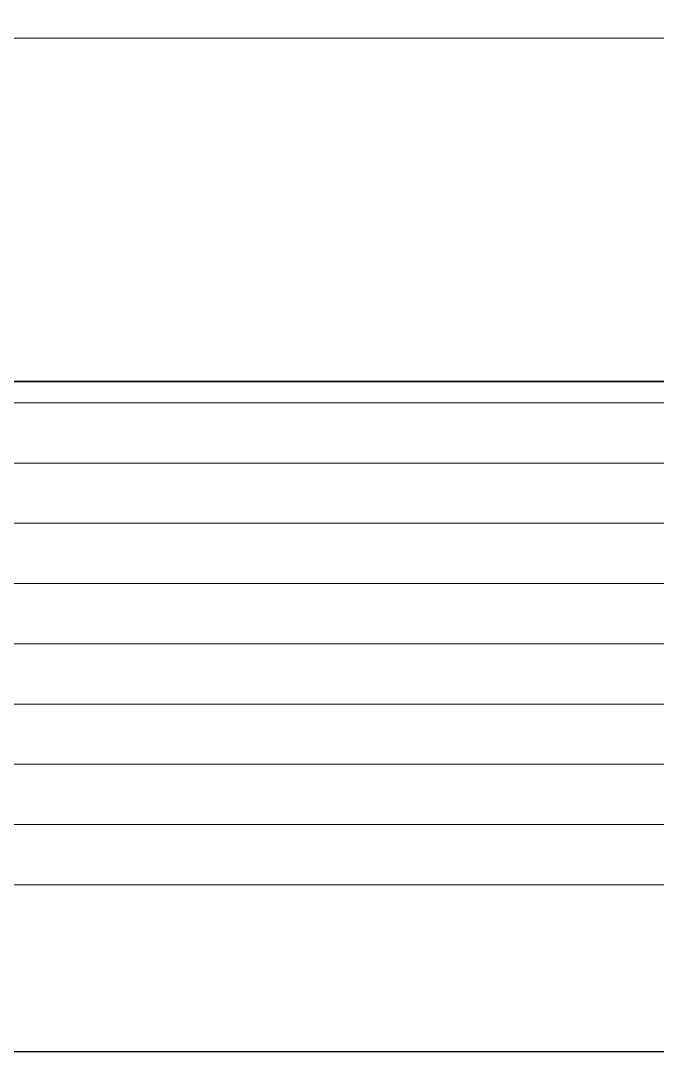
# Model space of a CAD drawing. Extents: x 5031545 to 5313844, y -886381 to -283477.
# Drawn here: x 5192570.8 to 5192787.2, y -855780.8 to -855430.8 of the extents above; entities that cross this region are included whole.
import ezdxf

# ---------------------------------------------------------------- set-up
doc = ezdxf.new("R2010")
doc.units = 0
doc.header["$LTSCALE"] = 1000
doc.header["$MEASUREMENT"] = 0
doc.layers.add('平面-空调预留孔', color=252, linetype='CONTINUOUS', lineweight=15)
doc.layers.add('看线', color=185, linetype='CONTINUOUS')

# ---------------------------------------------------------------- blocks, each defined once
blk = doc.blocks.new('gdgdgdrgdfsfs')
at = {"layer": '平面-空调预留孔', "color": 252}
for p, q in [((703030.02, 763961.62), (701455.02, 763961.62)), ((703023.86, 763845.19), (701461.18, 763845.19)), ((703023.86, 763844.89), (701461.18, 763844.89)), ((703023.86, 763837.79), (701461.18, 763837.79)), ((703026.17, 763817.33), (701458.87, 763817.33)), ((703026.17, 763796.87), (701458.87, 763796.87)), ((703026.17, 763776.42), (701458.87, 763776.42)), ((703026.17, 763755.96), (701458.87, 763755.96)), ((703026.17, 763735.5), (701458.87, 763735.5)), ((703026.17, 763715.04), (701458.87, 763715.04)), ((703026.17, 763694.59), (701458.87, 763694.59)), ((703026.17, 763674.13), (701458.87, 763674.13))]:
    blk.add_line(p, q, dxfattribs=at)

msp = doc.modelspace()

# ---------------------------------------------------------------- linework, layer by layer
at = {"layer": '看线', "color": 252, "ltscale": 0.5}
msp.add_lwpolyline([(5191096.1, -855430.81), (5191096.1, -855780.81), (5193096.1, -855780.81), (5193096.1, -855430.81)], dxfattribs=at)

# ---------------------------------------------------------------- block references
at = {"layer": '平面-空调预留孔', "color": 252, "xscale": -1}
msp.add_blockref('gdgdgdrgdfsfs', (5894338.62, -1619398.37), dxfattribs=at)

doc.saveas('drawing.dxf')
